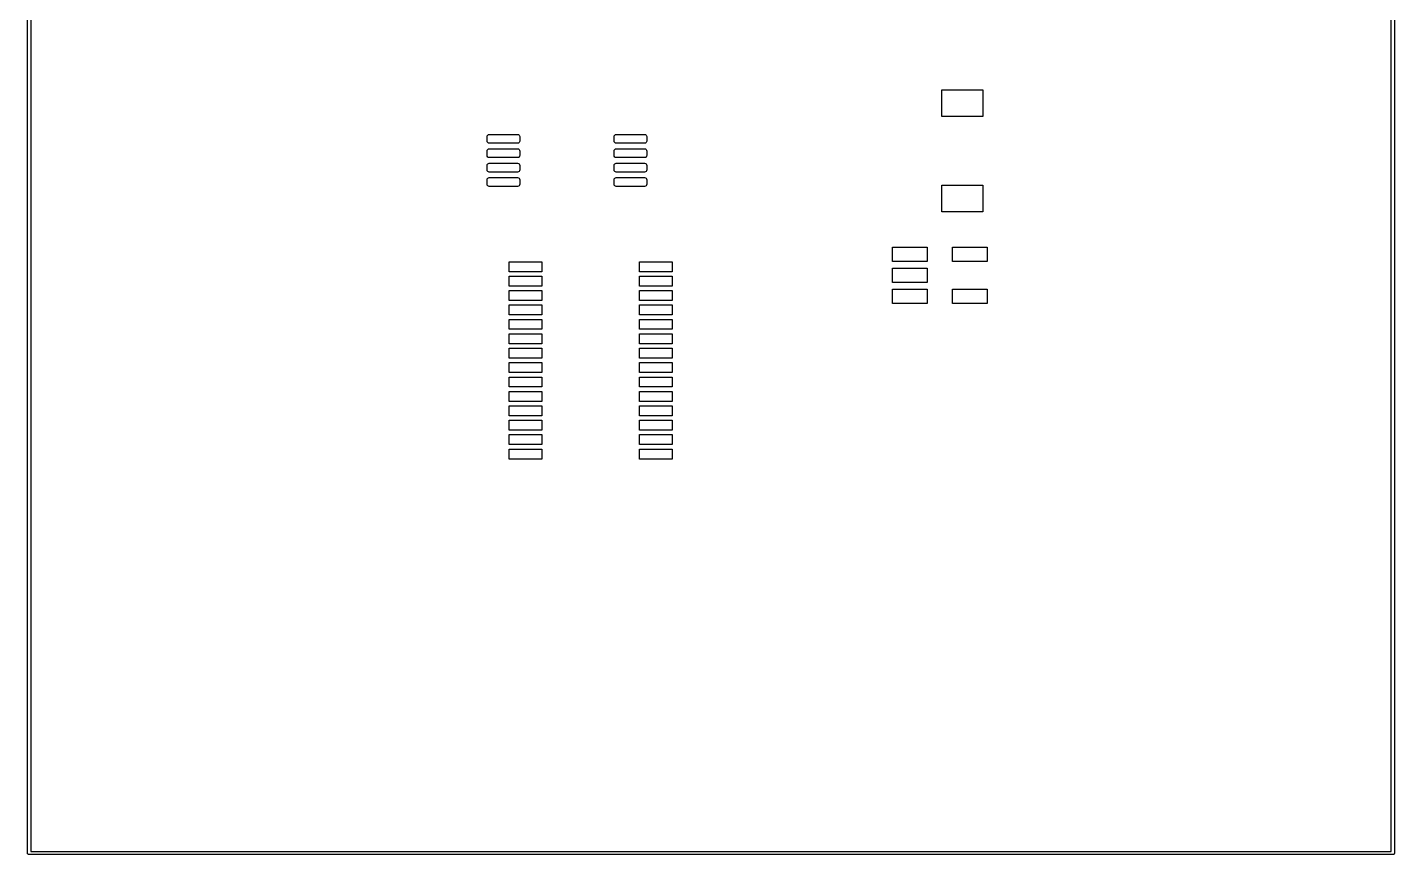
# Model space of a CAD drawing. Extents: x 2.3 to 4.73, y -6.73 to -3.79.
# Drawn here: x 2.3 to 4.727, y -6.729 to -5.26 of the extents above; entities that cross this region are included whole.
import ezdxf

# ---------------------------------------------------------------- set-up
doc = ezdxf.new("R2010")
doc.units = 0
doc.header["$MEASUREMENT"] = 0
doc.layers.add('BLACK', color=7, linetype='CONTINUOUS')

msp = doc.modelspace()

# ---------------------------------------------------------------- linework, layer by layer
at = {"layer": 'BLACK', "linetype": 'CONTINUOUS'}
for p, q in [((2.3002, -6.726), (2.3002, -3.794)), ((2.3061, -3.79695), (2.3061, -6.72305)), ((4.72146, -6.72305), (4.72146, -3.79695)), ((4.72736, -3.794), (4.72736, -6.726)), ((3.92361, -5.41829), (3.92361, -5.37105)), ((3.92361, -5.37105), (3.99644, -5.37105)), ((3.99644, -5.37105), (3.99644, -5.41829)), ((3.99644, -5.41829), (3.92361, -5.41829)), ((3.11629, -5.45399), (3.11659, -5.45249)), ((3.11629, -5.46187), (3.11629, -5.45399)), ((3.11659, -5.45249), (3.11744, -5.45121)), ((3.11744, -5.45121), (3.11872, -5.45035)), ((3.11872, -5.45035), (3.12023, -5.45006)), ((3.12023, -5.45006), (3.17043, -5.45006)), ((3.17043, -5.45006), (3.17193, -5.45035)), ((3.17193, -5.45035), (3.17321, -5.45121)), ((3.17321, -5.45121), (3.17406, -5.45249)), ((3.17406, -5.45249), (3.17436, -5.45399)), ((3.17436, -5.45399), (3.17436, -5.46187)), ((3.34169, -5.45399), (3.34198, -5.45249)), ((3.34169, -5.46187), (3.34169, -5.45399)), ((3.34198, -5.45249), (3.34284, -5.45121)), ((3.34284, -5.45121), (3.34412, -5.45035)), ((3.34412, -5.45035), (3.34562, -5.45006)), ((3.34562, -5.45006), (3.39582, -5.45006)), ((3.39582, -5.45006), (3.39733, -5.45035)), ((3.39733, -5.45035), (3.3986, -5.45121)), ((3.3986, -5.45121), (3.39946, -5.45249)), ((3.39946, -5.45249), (3.39976, -5.45399)), ((3.39976, -5.45399), (3.39976, -5.46187)), ((3.11659, -5.46337), (3.11629, -5.46187)), ((3.11629, -5.47958), (3.11659, -5.47808)), ((3.11629, -5.48746), (3.11629, -5.47958)), ((3.11744, -5.46465), (3.11659, -5.46337)), ((3.11659, -5.47808), (3.11744, -5.4768)), ((3.11872, -5.4655), (3.11744, -5.46465)), ((3.11744, -5.4768), (3.11872, -5.47595)), ((3.12023, -5.4658), (3.11872, -5.4655)), ((3.11872, -5.47595), (3.12023, -5.47565)), ((3.17043, -5.4658), (3.12023, -5.4658)), ((3.12023, -5.47565), (3.17043, -5.47565)), ((3.17193, -5.4655), (3.17043, -5.4658)), ((3.17043, -5.47565), (3.17193, -5.47595)), ((3.17321, -5.46465), (3.17193, -5.4655)), ((3.17193, -5.47595), (3.17321, -5.4768)), ((3.17406, -5.46337), (3.17321, -5.46465)), ((3.17321, -5.4768), (3.17406, -5.47808)), ((3.17436, -5.46187), (3.17406, -5.46337)), ((3.17406, -5.47808), (3.17436, -5.47958)), ((3.17436, -5.47958), (3.17436, -5.48746)), ((3.34198, -5.46337), (3.34169, -5.46187)), ((3.34169, -5.47958), (3.34198, -5.47808)), ((3.34169, -5.48746), (3.34169, -5.47958)), ((3.34284, -5.46465), (3.34198, -5.46337)), ((3.34198, -5.47808), (3.34284, -5.4768)), ((3.34412, -5.4655), (3.34284, -5.46465)), ((3.34284, -5.4768), (3.34412, -5.47595)), ((3.34562, -5.4658), (3.34412, -5.4655)), ((3.34412, -5.47595), (3.34562, -5.47565)), ((3.39582, -5.4658), (3.34562, -5.4658)), ((3.34562, -5.47565), (3.39582, -5.47565)), ((3.39733, -5.4655), (3.39582, -5.4658)), ((3.39582, -5.47565), (3.39733, -5.47595)), ((3.3986, -5.46465), (3.39733, -5.4655)), ((3.39733, -5.47595), (3.3986, -5.4768)), ((3.39946, -5.46337), (3.3986, -5.46465)), ((3.3986, -5.4768), (3.39946, -5.47808)), ((3.39976, -5.46187), (3.39946, -5.46337)), ((3.39946, -5.47808), (3.39976, -5.47958)), ((3.39976, -5.47958), (3.39976, -5.48746)), ((3.11659, -5.48896), (3.11629, -5.48746)), ((3.11629, -5.50517), (3.11659, -5.50367)), ((3.11629, -5.51305), (3.11629, -5.50517)), ((3.11744, -5.49024), (3.11659, -5.48896)), ((3.11659, -5.50367), (3.11744, -5.50239)), ((3.11872, -5.49109), (3.11744, -5.49024)), ((3.11744, -5.50239), (3.11872, -5.50154)), ((3.12023, -5.49139), (3.11872, -5.49109)), ((3.11872, -5.50154), (3.12023, -5.50124)), ((3.17043, -5.49139), (3.12023, -5.49139)), ((3.12023, -5.50124), (3.17043, -5.50124)), ((3.17193, -5.49109), (3.17043, -5.49139)), ((3.17043, -5.50124), (3.17193, -5.50154)), ((3.17321, -5.49024), (3.17193, -5.49109)), ((3.17193, -5.50154), (3.17321, -5.50239)), ((3.17406, -5.48896), (3.17321, -5.49024)), ((3.17321, -5.50239), (3.17406, -5.50367)), ((3.17436, -5.48746), (3.17406, -5.48896)), ((3.17406, -5.50367), (3.17436, -5.50517)), ((3.17436, -5.50517), (3.17436, -5.51305)), ((3.34198, -5.48896), (3.34169, -5.48746)), ((3.34169, -5.50517), (3.34198, -5.50367)), ((3.34169, -5.51305), (3.34169, -5.50517)), ((3.34284, -5.49024), (3.34198, -5.48896)), ((3.34198, -5.50367), (3.34284, -5.50239)), ((3.34412, -5.49109), (3.34284, -5.49024)), ((3.34284, -5.50239), (3.34412, -5.50154)), ((3.34562, -5.49139), (3.34412, -5.49109)), ((3.34412, -5.50154), (3.34562, -5.50124)), ((3.39582, -5.49139), (3.34562, -5.49139)), ((3.34562, -5.50124), (3.39582, -5.50124)), ((3.39733, -5.49109), (3.39582, -5.49139)), ((3.39582, -5.50124), (3.39733, -5.50154)), ((3.3986, -5.49024), (3.39733, -5.49109)), ((3.39733, -5.50154), (3.3986, -5.50239)), ((3.39946, -5.48896), (3.3986, -5.49024)), ((3.3986, -5.50239), (3.39946, -5.50367)), ((3.39976, -5.48746), (3.39946, -5.48896)), ((3.39946, -5.50367), (3.39976, -5.50517)), ((3.39976, -5.50517), (3.39976, -5.51305)), ((3.11659, -5.51455), (3.11629, -5.51305)), ((3.11629, -5.53076), (3.11659, -5.52926)), ((3.11629, -5.53864), (3.11629, -5.53076)), ((3.11744, -5.51583), (3.11659, -5.51455)), ((3.11659, -5.52926), (3.11744, -5.52798)), ((3.11872, -5.51668), (3.11744, -5.51583)), ((3.11744, -5.52798), (3.11872, -5.52713)), ((3.12023, -5.51698), (3.11872, -5.51668)), ((3.11872, -5.52713), (3.12023, -5.52683)), ((3.17043, -5.51698), (3.12023, -5.51698)), ((3.12023, -5.52683), (3.17043, -5.52683)), ((3.17193, -5.51668), (3.17043, -5.51698)), ((3.17043, -5.52683), (3.17193, -5.52713)), ((3.17321, -5.51583), (3.17193, -5.51668)), ((3.17193, -5.52713), (3.17321, -5.52798)), ((3.17406, -5.51455), (3.17321, -5.51583)), ((3.17321, -5.52798), (3.17406, -5.52926)), ((3.17436, -5.51305), (3.17406, -5.51455)), ((3.17406, -5.52926), (3.17436, -5.53076)), ((3.17436, -5.53076), (3.17436, -5.53864)), ((3.34198, -5.51455), (3.34169, -5.51305)), ((3.34169, -5.53076), (3.34198, -5.52926)), ((3.34169, -5.53864), (3.34169, -5.53076)), ((3.34284, -5.51583), (3.34198, -5.51455)), ((3.34198, -5.52926), (3.34284, -5.52798)), ((3.34412, -5.51668), (3.34284, -5.51583)), ((3.34284, -5.52798), (3.34412, -5.52713)), ((3.34562, -5.51698), (3.34412, -5.51668)), ((3.34412, -5.52713), (3.34562, -5.52683)), ((3.39582, -5.51698), (3.34562, -5.51698)), ((3.34562, -5.52683), (3.39582, -5.52683)), ((3.39733, -5.51668), (3.39582, -5.51698)), ((3.39582, -5.52683), (3.39733, -5.52713)), ((3.3986, -5.51583), (3.39733, -5.51668)), ((3.39733, -5.52713), (3.3986, -5.52798)), ((3.39946, -5.51455), (3.3986, -5.51583)), ((3.3986, -5.52798), (3.39946, -5.52926)), ((3.39976, -5.51305), (3.39946, -5.51455)), ((3.39946, -5.52926), (3.39976, -5.53076)), ((3.39976, -5.53076), (3.39976, -5.53864)), ((3.11659, -5.54014), (3.11629, -5.53864)), ((3.11744, -5.54142), (3.11659, -5.54014)), ((3.11872, -5.54228), (3.11744, -5.54142)), ((3.12023, -5.54257), (3.11872, -5.54228)), ((3.17043, -5.54257), (3.12023, -5.54257)), ((3.17193, -5.54228), (3.17043, -5.54257)), ((3.17321, -5.54142), (3.17193, -5.54228)), ((3.17406, -5.54014), (3.17321, -5.54142)), ((3.17436, -5.53864), (3.17406, -5.54014)), ((3.34198, -5.54014), (3.34169, -5.53864)), ((3.34284, -5.54142), (3.34198, -5.54014)), ((3.34412, -5.54228), (3.34284, -5.54142)), ((3.34562, -5.54257), (3.34412, -5.54228)), ((3.39582, -5.54257), (3.34562, -5.54257)), ((3.39733, -5.54228), (3.39582, -5.54257)), ((3.3986, -5.54142), (3.39733, -5.54228)), ((3.39946, -5.54014), (3.3986, -5.54142)), ((3.39976, -5.53864), (3.39946, -5.54014)), ((3.92361, -5.58758), (3.92361, -5.54034)), ((3.92361, -5.54034), (3.99644, -5.54034)), ((3.99644, -5.54034), (3.99644, -5.58758)), ((3.99644, -5.58758), (3.92361, -5.58758)), ((3.83617, -5.67571), (3.83617, -5.65012)), ((3.83617, -5.65012), (3.89758, -5.65012)), ((3.89758, -5.65012), (3.89758, -5.67571)), ((3.94246, -5.67571), (3.94246, -5.65012)), ((3.94246, -5.65012), (4.00388, -5.65012)), ((4.00388, -5.65012), (4.00388, -5.67571)), ((3.15532, -5.69383), (3.15532, -5.67612)), ((3.15532, -5.67612), (3.21339, -5.67612)), ((3.21339, -5.67612), (3.21339, -5.69383)), ((3.38666, -5.69383), (3.38666, -5.67612)), ((3.38666, -5.67612), (3.44473, -5.67612)), ((3.44473, -5.67612), (3.44473, -5.69383)), ((3.89758, -5.67571), (3.83617, -5.67571)), ((4.00388, -5.67571), (3.94246, -5.67571)), ((3.21339, -5.69383), (3.15532, -5.69383)), ((3.15532, -5.71943), (3.15532, -5.70171)), ((3.15532, -5.70171), (3.21339, -5.70171)), ((3.21339, -5.70171), (3.21339, -5.71943)), ((3.44473, -5.69383), (3.38666, -5.69383)), ((3.38666, -5.71943), (3.38666, -5.70171)), ((3.38666, -5.70171), (3.44473, -5.70171)), ((3.44473, -5.70171), (3.44473, -5.71943)), ((3.83617, -5.71311), (3.83617, -5.68752)), ((3.83617, -5.68752), (3.89758, -5.68752)), ((3.89758, -5.68752), (3.89758, -5.71311)), ((3.21339, -5.71943), (3.15532, -5.71943)), ((3.15532, -5.74502), (3.15532, -5.7273)), ((3.15532, -5.7273), (3.21339, -5.7273)), ((3.21339, -5.7273), (3.21339, -5.74502)), ((3.44473, -5.71943), (3.38666, -5.71943)), ((3.38666, -5.74502), (3.38666, -5.7273)), ((3.38666, -5.7273), (3.44473, -5.7273)), ((3.44473, -5.7273), (3.44473, -5.74502)), ((3.89758, -5.71311), (3.83617, -5.71311)), ((3.83617, -5.75051), (3.83617, -5.72492)), ((3.83617, -5.72492), (3.89758, -5.72492)), ((3.89758, -5.72492), (3.89758, -5.75051)), ((3.94246, -5.75051), (3.94246, -5.72492)), ((3.94246, -5.72492), (4.00388, -5.72492)), ((4.00388, -5.72492), (4.00388, -5.75051)), ((3.21339, -5.74502), (3.15532, -5.74502)), ((3.44473, -5.74502), (3.38666, -5.74502)), ((3.89758, -5.75051), (3.83617, -5.75051)), ((4.00388, -5.75051), (3.94246, -5.75051)), ((3.15532, -5.77061), (3.15532, -5.75289)), ((3.15532, -5.75289), (3.21339, -5.75289)), ((3.21339, -5.77061), (3.15532, -5.77061)), ((3.21339, -5.75289), (3.21339, -5.77061)), ((3.38666, -5.77061), (3.38666, -5.75289)), ((3.38666, -5.75289), (3.44473, -5.75289)), ((3.44473, -5.77061), (3.38666, -5.77061)), ((3.44473, -5.75289), (3.44473, -5.77061)), ((3.15532, -5.7962), (3.15532, -5.77848)), ((3.15532, -5.77848), (3.21339, -5.77848)), ((3.21339, -5.7962), (3.15532, -5.7962)), ((3.21339, -5.77848), (3.21339, -5.7962)), ((3.38666, -5.7962), (3.38666, -5.77848)), ((3.38666, -5.77848), (3.44473, -5.77848)), ((3.44473, -5.7962), (3.38666, -5.7962)), ((3.44473, -5.77848), (3.44473, -5.7962)), ((3.15532, -5.82179), (3.15532, -5.80407)), ((3.15532, -5.80407), (3.21339, -5.80407)), ((3.21339, -5.82179), (3.15532, -5.82179)), ((3.21339, -5.80407), (3.21339, -5.82179)), ((3.38666, -5.82179), (3.38666, -5.80407)), ((3.38666, -5.80407), (3.44473, -5.80407)), ((3.44473, -5.82179), (3.38666, -5.82179)), ((3.44473, -5.80407), (3.44473, -5.82179)), ((3.15532, -5.84738), (3.15532, -5.82966)), ((3.15532, -5.82966), (3.21339, -5.82966)), ((3.21339, -5.84738), (3.15532, -5.84738)), ((3.21339, -5.82966), (3.21339, -5.84738)), ((3.38666, -5.84738), (3.38666, -5.82966)), ((3.38666, -5.82966), (3.44473, -5.82966)), ((3.44473, -5.84738), (3.38666, -5.84738)), ((3.44473, -5.82966), (3.44473, -5.84738)), ((3.15532, -5.87297), (3.15532, -5.85525)), ((3.15532, -5.85525), (3.21339, -5.85525)), ((3.21339, -5.87297), (3.15532, -5.87297)), ((3.21339, -5.85525), (3.21339, -5.87297)), ((3.38666, -5.87297), (3.38666, -5.85525)), ((3.38666, -5.85525), (3.44473, -5.85525)), ((3.44473, -5.87297), (3.38666, -5.87297)), ((3.44473, -5.85525), (3.44473, -5.87297)), ((3.15532, -5.89856), (3.15532, -5.88084)), ((3.15532, -5.88084), (3.21339, -5.88084)), ((3.21339, -5.88084), (3.21339, -5.89856)), ((3.38666, -5.89856), (3.38666, -5.88084)), ((3.38666, -5.88084), (3.44473, -5.88084)), ((3.44473, -5.88084), (3.44473, -5.89856)), ((3.21339, -5.89856), (3.15532, -5.89856)), ((3.15532, -5.92415), (3.15532, -5.90643)), ((3.15532, -5.90643), (3.21339, -5.90643)), ((3.21339, -5.90643), (3.21339, -5.92415)), ((3.44473, -5.89856), (3.38666, -5.89856)), ((3.38666, -5.92415), (3.38666, -5.90643)), ((3.38666, -5.90643), (3.44473, -5.90643)), ((3.44473, -5.90643), (3.44473, -5.92415)), ((3.21339, -5.92415), (3.15532, -5.92415)), ((3.15532, -5.94974), (3.15532, -5.93202)), ((3.15532, -5.93202), (3.21339, -5.93202)), ((3.21339, -5.93202), (3.21339, -5.94974)), ((3.44473, -5.92415), (3.38666, -5.92415)), ((3.38666, -5.94974), (3.38666, -5.93202)), ((3.38666, -5.93202), (3.44473, -5.93202)), ((3.44473, -5.93202), (3.44473, -5.94974)), ((3.21339, -5.94974), (3.15532, -5.94974)), ((3.15532, -5.97533), (3.15532, -5.95761)), ((3.15532, -5.95761), (3.21339, -5.95761)), ((3.21339, -5.95761), (3.21339, -5.97533)), ((3.44473, -5.94974), (3.38666, -5.94974)), ((3.38666, -5.97533), (3.38666, -5.95761)), ((3.38666, -5.95761), (3.44473, -5.95761)), ((3.44473, -5.95761), (3.44473, -5.97533)), ((3.21339, -5.97533), (3.15532, -5.97533)), ((3.15532, -6.00092), (3.15532, -5.9832)), ((3.15532, -5.9832), (3.21339, -5.9832)), ((3.21339, -5.9832), (3.21339, -6.00092)), ((3.44473, -5.97533), (3.38666, -5.97533)), ((3.38666, -6.00092), (3.38666, -5.9832)), ((3.38666, -5.9832), (3.44473, -5.9832)), ((3.44473, -5.9832), (3.44473, -6.00092)), ((3.21339, -6.00092), (3.15532, -6.00092)), ((3.15532, -6.02651), (3.15532, -6.0088)), ((3.15532, -6.0088), (3.21339, -6.0088)), ((3.21339, -6.0088), (3.21339, -6.02651)), ((3.44473, -6.00092), (3.38666, -6.00092)), ((3.38666, -6.02651), (3.38666, -6.0088)), ((3.38666, -6.0088), (3.44473, -6.0088)), ((3.44473, -6.0088), (3.44473, -6.02651)), ((3.21339, -6.02651), (3.15532, -6.02651)), ((3.44473, -6.02651), (3.38666, -6.02651)), ((2.3061, -6.72305), (4.72146, -6.72305)), ((2.30046, -6.72672), (2.3002, -6.726)), ((2.30059, -6.72748), (2.30046, -6.72672)), ((2.3008, -6.72765), (2.30059, -6.72748)), ((2.30089, -6.7279), (2.3008, -6.72765)), ((2.30155, -6.72828), (2.30089, -6.7279)), ((2.30214, -6.72877), (2.30155, -6.72828)), ((2.30252, -6.72884), (2.30214, -6.72877)), ((2.30264, -6.72891), (2.30252, -6.72884)), ((2.30277, -6.72889), (2.30264, -6.72891)), ((2.30315, -6.72895), (2.30277, -6.72889)), ((4.72441, -6.72895), (2.30315, -6.72895)), ((4.72513, -6.72869), (4.72441, -6.72895)), ((4.72589, -6.72856), (4.72513, -6.72869)), ((4.72606, -6.72835), (4.72589, -6.72856)), ((4.72631, -6.72826), (4.72606, -6.72835)), ((4.72669, -6.7276), (4.72631, -6.72826)), ((4.72718, -6.72701), (4.72669, -6.7276)), ((4.72725, -6.72663), (4.72718, -6.72701)), ((4.72732, -6.72651), (4.72725, -6.72663)), ((4.72736, -6.726), (4.72729, -6.72638)), ((4.72729, -6.72638), (4.72732, -6.72651))]:
    msp.add_line(p, q, dxfattribs=at)

doc.saveas('drawing.dxf')
